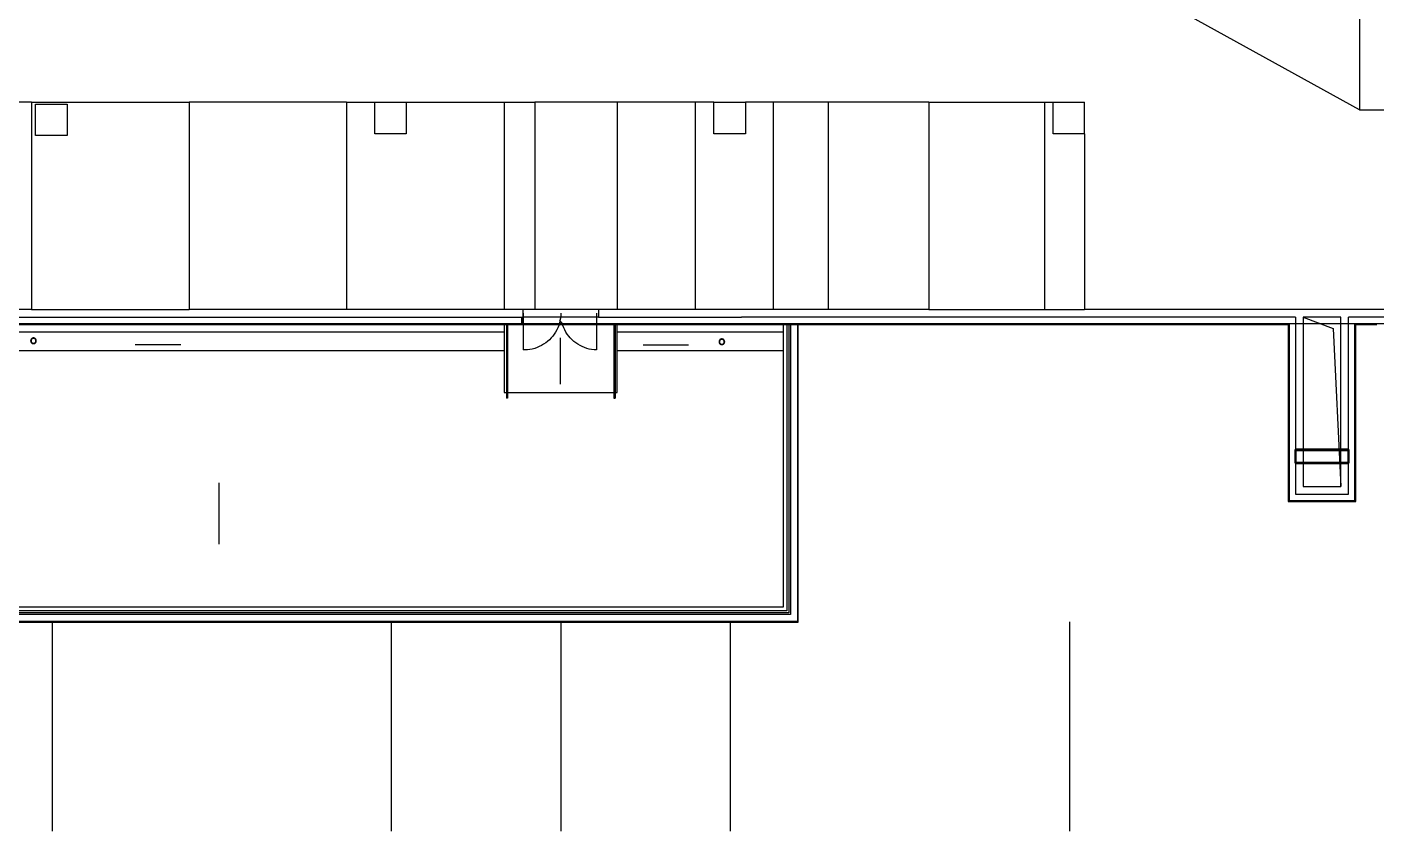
# Model space of a CAD drawing. Extents: x -81148 to 10972, y -53931 to 52487.
# Drawn here: x -42772 to -6948, y -53931 to -32587 of the extents above; entities that cross this region are included whole.
import ezdxf

# ---------------------------------------------------------------- set-up
doc = ezdxf.new("R2010")
doc.units = 0
doc.layers.get('0').update_dxf_attribs({"linetype": 'CONTINUOUS'})

msp = doc.modelspace()

# ---------------------------------------------------------------- linework, layer by layer
for p, q in [((-7408, -29199), (-7408, -34786)), ((-7408, -34786), (-12208, -32136)), ((-42652, -34586), (-46833, -34586)), ((-42652, -34586), (-38470, -34586)), ((-42652, -34586), (-42652, -40086)), ((-42543, -34636), (-41708, -34636)), ((-42543, -35471), (-42543, -34636)), ((-41708, -34636), (-41708, -35471)), ((-34289, -34586), (-38470, -34586)), ((-38470, -34586), (-38470, -40086)), ((-34289, -34586), (-33543, -34586)), ((-34289, -34586), (-34289, -40086)), ((-33543, -34586), (-32708, -34586)), ((-33543, -35421), (-33543, -34586)), ((-32708, -34586), (-30108, -34586)), ((-32708, -34586), (-32708, -35421)), ((-30108, -34586), (-30108, -40086)), ((-30108, -34586), (-29300, -34586)), ((-27108, -34586), (-29300, -34586)), ((-29300, -34586), (-29300, -40086)), ((-25041, -34586), (-27108, -34586)), ((-27108, -34586), (-27108, -40086)), ((-25041, -34586), (-25041, -40086)), ((-24543, -34586), (-25041, -34586)), ((-24543, -34586), (-23708, -34586)), ((-24543, -35421), (-24543, -34586)), ((-23708, -34586), (-23708, -35421)), ((-22975, -34586), (-23708, -34586)), ((-21508, -34586), (-22975, -34586)), ((-22975, -34586), (-22975, -40086)), ((-18841, -34586), (-21508, -34586)), ((-21508, -34586), (-21508, -40086)), ((-18841, -34586), (-15775, -34586)), ((-18841, -34586), (-18841, -40086)), ((-15775, -34586), (-15543, -34586)), ((-15775, -34586), (-15775, -40086)), ((-15543, -34586), (-14708, -34586)), ((-15543, -35421), (-15543, -34586)), ((-14708, -35421), (-14708, -34586)), ((-7408, -34786), (-6508, -34786)), ((-32708, -35421), (-33543, -35421)), ((-23708, -35421), (-24543, -35421)), ((-14708, -35421), (-15543, -35421)), ((-14708, -35421), (-14708, -40086)), ((-41708, -35471), (-42543, -35471)), ((-42652, -40086), (-46833, -40086)), ((-42652, -40086), (-38470, -40086)), ((-34289, -40086), (-38470, -40086)), ((-30108, -40086), (-34289, -40086)), ((-29300, -40086), (-30108, -40086)), ((-29608, -40286), (-29608, -40086)), ((-27108, -40086), (-29300, -40086)), ((-27608, -40086), (-27608, -40286)), ((-25041, -40086), (-27108, -40086)), ((-22975, -40086), (-25041, -40086)), ((-21508, -40086), (-22975, -40086)), ((-18841, -40086), (-21508, -40086)), ((-18841, -40086), (-15775, -40086)), ((-15775, -40086), (-14708, -40086)), ((4292, -40086), (-14708, -40086)), ((-51678, -40456), (-29638, -40456)), ((-51508, -40286), (-29638, -40286)), ((-29638, -40456), (-29638, -40286)), ((-29638, -40286), (-29608, -40286)), ((-29638, -40456), (-11427, -40456)), ((-29608, -40186), (-29608, -41161)), ((-29608, -40486), (-29608, -40286)), ((-27608, -40286), (-29608, -40286)), ((-28643, -40445), (-28662, -40508)), ((-28628, -40382), (-28643, -40445)), ((-28617, -40317), (-28628, -40382)), ((-28573, -40445), (-28628, -40382)), ((-28610, -40252), (-28617, -40317)), ((-28608, -40186), (-28610, -40252)), ((-28553, -40508), (-28573, -40445)), ((-27658, -40186), (-27658, -41161)), ((-27608, -40286), (-23808, -40286)), ((-9108, -40286), (-23808, -40286)), ((10972, -40469), (-22325, -40469)), ((-22325, -40469), (-22325, -48369)), ((-11427, -40456), (-9437, -40456)), ((-9437, -40456), (-9278, -40456)), ((-9278, -40456), (-9278, -45156)), ((-9108, -40286), (-9108, -43794)), ((-8908, -40286), (-8112, -40590)), ((-8908, -40286), (-8908, -44786)), ((-7908, -40286), (-8908, -40286)), ((-7908, -44786), (-7908, -40286)), ((-1408, -40286), (-7708, -40286)), ((-7708, -43794), (-7708, -40286)), ((-7538, -45156), (-7538, -40456)), ((-7538, -40456), (-6953, -40456)), ((-51658, -40486), (-30108, -40486)), ((-30108, -40686), (-51108, -40686)), ((-30108, -40486), (-30108, -40686)), ((-30108, -40486), (-30048, -40486)), ((-30108, -40686), (-30108, -41186)), ((-30048, -40486), (-30048, -42442)), ((-30048, -40486), (-30018, -40486)), ((-30018, -40486), (-30018, -42442)), ((-30018, -40486), (-29608, -40486)), ((-29608, -40486), (-27198, -40486)), ((-28820, -40793), (-28862, -40843)), ((-28781, -40741), (-28820, -40793)), ((-28745, -40686), (-28781, -40741)), ((-28714, -40628), (-28745, -40686)), ((-28686, -40569), (-28714, -40628)), ((-28662, -40508), (-28686, -40569)), ((-28530, -40569), (-28553, -40508)), ((-28502, -40628), (-28530, -40569)), ((-28470, -40686), (-28502, -40628)), ((-28435, -40741), (-28470, -40686)), ((-28396, -40793), (-28435, -40741)), ((-28354, -40843), (-28396, -40793)), ((-27198, -40486), (-27198, -42442)), ((-27198, -40486), (-27168, -40486)), ((-27168, -40486), (-27168, -42442)), ((-27168, -40486), (-27108, -40486)), ((-27108, -40686), (-27108, -40486)), ((-27108, -40486), (-22708, -40486)), ((-22708, -40686), (-27108, -40686)), ((-27108, -41186), (-27108, -40686)), ((-22708, -40486), (-22708, -40686)), ((-22708, -40486), (-22608, -40486)), ((-22708, -40686), (-22708, -41186)), ((-22608, -40486), (-22608, -48086)), ((-22608, -40486), (-22558, -40486)), ((-22558, -40486), (-22558, -48136)), ((-22558, -40486), (-22508, -40486)), ((-22508, -40486), (-22508, -48186)), ((-22508, -40486), (-22308, -40486)), ((-22308, -48386), (-22308, -40486)), ((-22308, -40486), (-11427, -40486)), ((-11427, -40486), (-9437, -40486)), ((-9437, -40486), (-9308, -40486)), ((-9308, -40486), (-9308, -45186)), ((-8112, -40590), (-7908, -44786)), ((-7508, -45186), (-7508, -40486)), ((-7508, -40486), (-6953, -40486)), ((-30108, -41186), (-51108, -41186)), ((-42674, -40907), (-42675, -40912)), ((-42675, -40912), (-42675, -40917)), ((-42675, -40917), (-42675, -40922)), ((-42675, -40922), (-42674, -40927)), ((-42673, -40903), (-42674, -40907)), ((-42674, -40927), (-42673, -40932)), ((-42672, -40898), (-42673, -40903)), ((-42673, -40932), (-42672, -40937)), ((-42671, -40893), (-42672, -40898)), ((-42672, -40937), (-42671, -40941)), ((-42669, -40889), (-42671, -40893)), ((-42671, -40941), (-42669, -40946)), ((-42667, -40884), (-42669, -40889)), ((-42669, -40946), (-42667, -40950)), ((-42665, -40880), (-42667, -40884)), ((-42667, -40950), (-42665, -40955)), ((-42662, -40876), (-42665, -40880)), ((-42664, -40909), (-42665, -40913)), ((-42665, -40913), (-42665, -40917)), ((-42665, -40917), (-42665, -40921)), ((-42665, -40921), (-42664, -40926)), ((-42665, -40955), (-42662, -40959)), ((-42663, -40905), (-42664, -40909)), ((-42664, -40926), (-42663, -40930)), ((-42661, -40896), (-42663, -40900)), ((-42663, -40900), (-42663, -40905)), ((-42663, -40930), (-42663, -40934)), ((-42663, -40934), (-42661, -40938)), ((-42659, -40872), (-42662, -40876)), ((-42662, -40959), (-42659, -40963)), ((-42660, -40892), (-42661, -40896)), ((-42661, -40938), (-42660, -40942)), ((-42658, -40888), (-42660, -40892)), ((-42660, -40942), (-42658, -40946)), ((-42656, -40868), (-42659, -40872)), ((-42659, -40963), (-42656, -40967)), ((-42656, -40885), (-42658, -40888)), ((-42658, -40946), (-42656, -40950)), ((-42653, -40864), (-42656, -40868)), ((-42654, -40881), (-42656, -40885)), ((-42656, -40950), (-42654, -40953)), ((-42656, -40967), (-42653, -40970)), ((-42651, -40878), (-42654, -40881)), ((-42654, -40953), (-42651, -40957)), ((-42649, -40861), (-42653, -40864)), ((-42653, -40970), (-42649, -40974)), ((-42649, -40874), (-42651, -40878)), ((-42651, -40957), (-42649, -40960)), ((-42645, -40858), (-42649, -40861)), ((-42646, -40871), (-42649, -40874)), ((-42649, -40960), (-42646, -40963)), ((-42649, -40974), (-42645, -40977)), ((-42643, -40868), (-42646, -40871)), ((-42646, -40963), (-42643, -40966)), ((-42641, -40855), (-42645, -40858)), ((-42645, -40977), (-42641, -40980)), ((-42639, -40866), (-42643, -40868)), ((-42643, -40966), (-42639, -40969)), ((-42637, -40852), (-42641, -40855)), ((-42641, -40980), (-42637, -40982)), ((-42636, -40863), (-42639, -40866)), ((-42639, -40969), (-42636, -40971)), ((-42633, -40850), (-42637, -40852)), ((-42637, -40982), (-42633, -40985)), ((-42632, -40861), (-42636, -40863)), ((-42636, -40971), (-42632, -40974)), ((-42628, -40848), (-42633, -40850)), ((-42633, -40985), (-42628, -40987)), ((-42628, -40859), (-42632, -40861)), ((-42632, -40974), (-42628, -40976)), ((-42624, -40846), (-42628, -40848)), ((-42625, -40857), (-42628, -40859)), ((-42628, -40976), (-42625, -40977)), ((-42628, -40987), (-42624, -40988)), ((-42621, -40856), (-42625, -40857)), ((-42625, -40977), (-42621, -40979)), ((-42619, -40845), (-42624, -40846)), ((-42624, -40988), (-42619, -40990)), ((-42617, -40854), (-42621, -40856)), ((-42621, -40979), (-42617, -40980)), ((-42614, -40844), (-42619, -40845)), ((-42619, -40990), (-42614, -40991)), ((-42612, -40853), (-42617, -40854)), ((-42617, -40980), (-42612, -40981)), ((-42610, -40843), (-42614, -40844)), ((-42614, -40991), (-42610, -40992)), ((-42608, -40853), (-42612, -40853)), ((-42612, -40981), (-42608, -40982)), ((-42605, -40842), (-42610, -40843)), ((-42610, -40992), (-42605, -40992)), ((-42604, -40852), (-42608, -40853)), ((-42608, -40982), (-42604, -40982)), ((-42600, -40842), (-42605, -40842)), ((-42605, -40992), (-42600, -40992)), ((-42600, -40852), (-42604, -40852)), ((-42604, -40982), (-42600, -40982)), ((-42595, -40842), (-42600, -40842)), ((-42595, -40852), (-42600, -40852)), ((-42600, -40982), (-42595, -40982)), ((-42600, -40992), (-42595, -40992)), ((-42590, -40843), (-42595, -40842)), ((-42591, -40853), (-42595, -40852)), ((-42595, -40982), (-42591, -40982)), ((-42595, -40992), (-42590, -40992)), ((-42587, -40853), (-42591, -40853)), ((-42591, -40982), (-42587, -40981)), ((-42585, -40844), (-42590, -40843)), ((-42590, -40992), (-42585, -40991)), ((-42583, -40854), (-42587, -40853)), ((-42587, -40981), (-42583, -40980)), ((-42580, -40845), (-42585, -40844)), ((-42585, -40991), (-42580, -40990)), ((-42579, -40856), (-42583, -40854)), ((-42583, -40980), (-42579, -40979)), ((-42576, -40846), (-42580, -40845)), ((-42580, -40990), (-42576, -40988)), ((-42575, -40857), (-42579, -40856)), ((-42579, -40979), (-42575, -40977)), ((-42571, -40848), (-42576, -40846)), ((-42576, -40988), (-42571, -40987)), ((-42571, -40859), (-42575, -40857)), ((-42575, -40977), (-42571, -40976)), ((-42567, -40850), (-42571, -40848)), ((-42567, -40861), (-42571, -40859)), ((-42571, -40976), (-42567, -40974)), ((-42571, -40987), (-42567, -40985)), ((-42562, -40852), (-42567, -40850)), ((-42564, -40863), (-42567, -40861)), ((-42567, -40974), (-42564, -40971)), ((-42567, -40985), (-42562, -40982)), ((-42560, -40866), (-42564, -40863)), ((-42564, -40971), (-42560, -40969)), ((-42558, -40855), (-42562, -40852)), ((-42562, -40982), (-42558, -40980)), ((-42557, -40868), (-42560, -40866)), ((-42560, -40969), (-42557, -40966)), ((-42554, -40858), (-42558, -40855)), ((-42558, -40980), (-42554, -40977)), ((-42554, -40871), (-42557, -40868)), ((-42557, -40966), (-42554, -40963)), ((-42550, -40861), (-42554, -40858)), ((-42551, -40874), (-42554, -40871)), ((-42554, -40963), (-42551, -40960)), ((-42554, -40977), (-42550, -40974)), ((-42548, -40878), (-42551, -40874)), ((-42551, -40960), (-42548, -40957)), ((-42547, -40864), (-42550, -40861)), ((-42550, -40974), (-42547, -40970)), ((-42546, -40881), (-42548, -40878)), ((-42548, -40957), (-42546, -40953)), ((-42543, -40868), (-42547, -40864)), ((-42547, -40970), (-42543, -40967)), ((-42543, -40885), (-42546, -40881)), ((-42546, -40953), (-42543, -40950)), ((-42540, -40872), (-42543, -40868)), ((-42541, -40888), (-42543, -40885)), ((-42543, -40950), (-42541, -40946)), ((-42543, -40967), (-42540, -40963)), ((-42540, -40892), (-42541, -40888)), ((-42541, -40946), (-42540, -40942)), ((-42537, -40876), (-42540, -40872)), ((-42538, -40896), (-42540, -40892)), ((-42540, -40942), (-42538, -40938)), ((-42540, -40963), (-42537, -40959)), ((-42537, -40900), (-42538, -40896)), ((-42538, -40938), (-42537, -40934)), ((-42535, -40880), (-42537, -40876)), ((-42536, -40905), (-42537, -40900)), ((-42537, -40934), (-42536, -40930)), ((-42537, -40959), (-42535, -40955)), ((-42535, -40909), (-42536, -40905)), ((-42536, -40930), (-42535, -40926)), ((-42532, -40884), (-42535, -40880)), ((-42535, -40913), (-42535, -40909)), ((-42535, -40917), (-42535, -40913)), ((-42535, -40921), (-42535, -40917)), ((-42535, -40926), (-42535, -40921)), ((-42535, -40955), (-42532, -40950)), ((-42530, -40889), (-42532, -40884)), ((-42532, -40950), (-42530, -40946)), ((-42529, -40893), (-42530, -40889)), ((-42530, -40946), (-42529, -40941)), ((-42527, -40898), (-42529, -40893)), ((-42529, -40941), (-42527, -40937)), ((-42526, -40903), (-42527, -40898)), ((-42527, -40937), (-42526, -40932)), ((-42525, -40907), (-42526, -40903)), ((-42526, -40932), (-42525, -40927)), ((-42525, -40912), (-42525, -40907)), ((-42525, -40917), (-42525, -40912)), ((-42525, -40922), (-42525, -40917)), ((-42525, -40927), (-42525, -40922)), ((-39450, -41021), (-39900, -41021)), ((-38690, -41021), (-39450, -41021)), ((-30108, -41186), (-30108, -42286)), ((-29493, -41157), (-29608, -41161)), ((-29428, -41149), (-29493, -41157)), ((-29363, -41136), (-29428, -41149)), ((-29300, -41120), (-29363, -41136)), ((-29238, -41098), (-29300, -41120)), ((-29178, -41073), (-29238, -41098)), ((-29119, -41044), (-29178, -41073)), ((-29062, -41011), (-29119, -41044)), ((-29008, -40974), (-29062, -41011)), ((-28957, -40934), (-29008, -40974)), ((-28908, -40890), (-28957, -40934)), ((-28862, -40843), (-28908, -40890)), ((-28621, -40842), (-28621, -41618)), ((-28308, -40890), (-28354, -40843)), ((-28259, -40934), (-28308, -40890)), ((-28208, -40974), (-28259, -40934)), ((-28153, -41011), (-28208, -40974)), ((-28097, -41044), (-28153, -41011)), ((-28038, -41073), (-28097, -41044)), ((-27978, -41098), (-28038, -41073)), ((-27916, -41120), (-27978, -41098)), ((-27853, -41136), (-27916, -41120)), ((-27788, -41149), (-27853, -41136)), ((-27723, -41157), (-27788, -41149)), ((-27658, -41161), (-27723, -41157)), ((-27108, -42286), (-27108, -41186)), ((-22708, -41186), (-27108, -41186)), ((-26425, -41021), (-25665, -41021)), ((-25665, -41021), (-25215, -41021)), ((-24407, -40934), (-24408, -40939)), ((-24408, -40939), (-24408, -40944)), ((-24408, -40944), (-24408, -40949)), ((-24408, -40949), (-24407, -40954)), ((-24406, -40929), (-24407, -40934)), ((-24407, -40954), (-24406, -40958)), ((-24405, -40924), (-24406, -40929)), ((-24406, -40958), (-24405, -40963)), ((-24404, -40920), (-24405, -40924)), ((-24405, -40963), (-24404, -40968)), ((-24402, -40915), (-24404, -40920)), ((-24404, -40968), (-24402, -40972)), ((-24400, -40911), (-24402, -40915)), ((-24402, -40972), (-24400, -40977)), ((-24398, -40906), (-24400, -40911)), ((-24400, -40977), (-24398, -40981)), ((-24395, -40902), (-24398, -40906)), ((-24397, -40935), (-24398, -40939)), ((-24398, -40939), (-24398, -40944)), ((-24398, -40944), (-24398, -40948)), ((-24398, -40948), (-24397, -40952)), ((-24398, -40981), (-24395, -40985)), ((-24396, -40927), (-24397, -40931)), ((-24397, -40931), (-24397, -40935)), ((-24397, -40952), (-24397, -40956)), ((-24397, -40956), (-24396, -40961)), ((-24394, -40923), (-24396, -40927)), ((-24396, -40961), (-24394, -40965)), ((-24392, -40898), (-24395, -40902)), ((-24395, -40985), (-24392, -40989)), ((-24393, -40919), (-24394, -40923)), ((-24394, -40965), (-24393, -40969)), ((-24391, -40915), (-24393, -40919)), ((-24393, -40969), (-24391, -40972)), ((-24389, -40894), (-24392, -40898)), ((-24392, -40989), (-24389, -40993)), ((-24389, -40911), (-24391, -40915)), ((-24391, -40972), (-24389, -40976)), ((-24386, -40891), (-24389, -40894)), ((-24387, -40908), (-24389, -40911)), ((-24389, -40976), (-24387, -40980)), ((-24389, -40993), (-24386, -40997)), ((-24384, -40904), (-24387, -40908)), ((-24387, -40980), (-24384, -40983)), ((-24382, -40887), (-24386, -40891)), ((-24386, -40997), (-24382, -41000)), ((-24382, -40901), (-24384, -40904)), ((-24384, -40983), (-24382, -40987)), ((-24379, -40884), (-24382, -40887)), ((-24379, -40898), (-24382, -40901)), ((-24382, -40987), (-24379, -40990)), ((-24382, -41000), (-24379, -41003)), ((-24375, -40881), (-24379, -40884)), ((-24376, -40895), (-24379, -40898)), ((-24379, -40990), (-24376, -40993)), ((-24379, -41003), (-24375, -41006)), ((-24372, -40892), (-24376, -40895)), ((-24376, -40993), (-24372, -40995)), ((-24370, -40879), (-24375, -40881)), ((-24375, -41006), (-24370, -41009)), ((-24369, -40890), (-24372, -40892)), ((-24372, -40995), (-24369, -40998)), ((-24366, -40876), (-24370, -40879)), ((-24370, -41009), (-24366, -41011)), ((-24365, -40887), (-24369, -40890)), ((-24369, -40998), (-24365, -41000)), ((-24362, -40874), (-24366, -40876)), ((-24366, -41011), (-24362, -41013)), ((-24362, -40885), (-24365, -40887)), ((-24365, -41000), (-24362, -41002)), ((-24357, -40873), (-24362, -40874)), ((-24358, -40884), (-24362, -40885)), ((-24362, -41002), (-24358, -41004)), ((-24362, -41013), (-24357, -41015)), ((-24354, -40882), (-24358, -40884)), ((-24358, -41004), (-24354, -41005)), ((-24352, -40871), (-24357, -40873)), ((-24357, -41015), (-24352, -41016)), ((-24350, -40881), (-24354, -40882)), ((-24354, -41005), (-24350, -41007)), ((-24348, -40870), (-24352, -40871)), ((-24352, -41016), (-24348, -41017)), ((-24346, -40880), (-24350, -40881)), ((-24350, -41007), (-24346, -41007)), ((-24343, -40869), (-24348, -40870)), ((-24348, -41017), (-24343, -41018)), ((-24341, -40879), (-24346, -40880)), ((-24346, -41007), (-24341, -41008)), ((-24338, -40869), (-24343, -40869)), ((-24343, -41018), (-24338, -41019)), ((-24337, -40879), (-24341, -40879)), ((-24341, -41008), (-24337, -41009)), ((-24333, -40869), (-24338, -40869)), ((-24338, -41019), (-24333, -41019)), ((-24333, -40879), (-24337, -40879)), ((-24337, -41009), (-24333, -41009)), ((-24328, -40869), (-24333, -40869)), ((-24329, -40879), (-24333, -40879)), ((-24333, -41009), (-24329, -41009)), ((-24333, -41019), (-24328, -41019)), ((-24324, -40879), (-24329, -40879)), ((-24329, -41009), (-24324, -41008)), ((-24323, -40869), (-24328, -40869)), ((-24328, -41019), (-24323, -41018)), ((-24320, -40880), (-24324, -40879)), ((-24324, -41008), (-24320, -41007)), ((-24318, -40870), (-24323, -40869)), ((-24323, -41018), (-24318, -41017)), ((-24316, -40881), (-24320, -40880)), ((-24320, -41007), (-24316, -41007)), ((-24314, -40871), (-24318, -40870)), ((-24318, -41017), (-24314, -41016)), ((-24312, -40882), (-24316, -40881)), ((-24316, -41007), (-24312, -41005)), ((-24309, -40873), (-24314, -40871)), ((-24314, -41016), (-24309, -41015)), ((-24308, -40884), (-24312, -40882)), ((-24312, -41005), (-24308, -41004)), ((-24304, -40874), (-24309, -40873)), ((-24309, -41015), (-24304, -41013)), ((-24304, -40885), (-24308, -40884)), ((-24308, -41004), (-24304, -41002)), ((-24300, -40876), (-24304, -40874)), ((-24300, -40887), (-24304, -40885)), ((-24304, -41002), (-24300, -41000)), ((-24304, -41013), (-24300, -41011)), ((-24295, -40879), (-24300, -40876)), ((-24297, -40890), (-24300, -40887)), ((-24300, -41000), (-24297, -40998)), ((-24300, -41011), (-24295, -41009)), ((-24293, -40892), (-24297, -40890)), ((-24297, -40998), (-24293, -40995)), ((-24291, -40881), (-24295, -40879)), ((-24295, -41009), (-24291, -41006)), ((-24290, -40895), (-24293, -40892)), ((-24293, -40995), (-24290, -40993)), ((-24287, -40884), (-24291, -40881)), ((-24291, -41006), (-24287, -41003)), ((-24287, -40898), (-24290, -40895)), ((-24290, -40993), (-24287, -40990)), ((-24283, -40887), (-24287, -40884)), ((-24284, -40901), (-24287, -40898)), ((-24287, -40990), (-24284, -40987)), ((-24287, -41003), (-24283, -41000)), ((-24281, -40904), (-24284, -40901)), ((-24284, -40987), (-24281, -40983)), ((-24280, -40891), (-24283, -40887)), ((-24283, -41000), (-24280, -40997)), ((-24279, -40908), (-24281, -40904)), ((-24281, -40983), (-24279, -40980)), ((-24277, -40894), (-24280, -40891)), ((-24280, -40997), (-24277, -40993)), ((-24277, -40911), (-24279, -40908)), ((-24279, -40980), (-24277, -40976)), ((-24273, -40898), (-24277, -40894)), ((-24275, -40915), (-24277, -40911)), ((-24277, -40976), (-24275, -40972)), ((-24277, -40993), (-24273, -40989)), ((-24273, -40919), (-24275, -40915)), ((-24275, -40972), (-24273, -40969)), ((-24271, -40902), (-24273, -40898)), ((-24271, -40923), (-24273, -40919)), ((-24273, -40969), (-24271, -40965)), ((-24273, -40989), (-24271, -40985)), ((-24268, -40906), (-24271, -40902)), ((-24270, -40927), (-24271, -40923)), ((-24271, -40965), (-24270, -40961)), ((-24271, -40985), (-24268, -40981)), ((-24269, -40931), (-24270, -40927)), ((-24270, -40961), (-24269, -40956)), ((-24268, -40935), (-24269, -40931)), ((-24269, -40956), (-24268, -40952)), ((-24266, -40911), (-24268, -40906)), ((-24268, -40939), (-24268, -40935)), ((-24268, -40944), (-24268, -40939)), ((-24268, -40948), (-24268, -40944)), ((-24268, -40952), (-24268, -40948)), ((-24268, -40981), (-24266, -40977)), ((-24264, -40915), (-24266, -40911)), ((-24266, -40977), (-24264, -40972)), ((-24262, -40920), (-24264, -40915)), ((-24264, -40972), (-24262, -40968)), ((-24260, -40924), (-24262, -40920)), ((-24262, -40968), (-24260, -40963)), ((-24259, -40929), (-24260, -40924)), ((-24260, -40963), (-24259, -40958)), ((-24259, -40934), (-24259, -40929)), ((-24258, -40939), (-24259, -40934)), ((-24259, -40954), (-24258, -40949)), ((-24259, -40958), (-24259, -40954)), ((-24258, -40944), (-24258, -40939)), ((-24258, -40949), (-24258, -40944)), ((-22708, -41186), (-22708, -47986)), ((-28621, -41618), (-28621, -42068)), ((-30108, -42286), (-27108, -42286)), ((-30018, -42442), (-30048, -42442)), ((-27198, -42442), (-27168, -42442)), ((-9125, -43811), (-9125, -44161)), ((-9108, -43811), (-9125, -43811)), ((-7708, -43794), (-9108, -43794)), ((-9108, -43794), (-9108, -43811)), ((-9108, -43811), (-9090, -43811)), ((-9108, -43811), (-9108, -43829)), ((-9108, -43829), (-9090, -43829)), ((-9108, -43829), (-9108, -44179)), ((-9108, -43829), (-9108, -44161)), ((-9090, -43829), (-9090, -43811)), ((-9090, -43811), (-7708, -43811)), ((-9090, -44144), (-9090, -43829)), ((-9090, -43829), (-7725, -43829)), ((-7708, -43811), (-7725, -43811)), ((-7725, -43811), (-7725, -43829)), ((-7725, -43829), (-7725, -44144)), ((-7725, -43829), (-7708, -43829)), ((-7708, -43811), (-7708, -43794)), ((-7690, -43811), (-7708, -43811)), ((-7708, -43829), (-7708, -43811)), ((-7708, -43829), (-7708, -44144)), ((-7690, -44161), (-7690, -43811)), ((-9125, -44161), (-9108, -44161)), ((-9108, -44144), (-9108, -44161)), ((-9090, -44144), (-9108, -44144)), ((-9108, -44161), (-9090, -44161)), ((-9108, -44161), (-9108, -44179)), ((-9108, -44161), (-7708, -44161)), ((-9108, -44179), (-7708, -44179)), ((-9108, -44179), (-9108, -44986)), ((-9090, -44161), (-9090, -44144)), ((-7725, -44144), (-9090, -44144)), ((-7725, -44144), (-7725, -44161)), ((-7708, -44144), (-7725, -44144)), ((-7725, -44161), (-7708, -44161)), ((-7708, -44144), (-7708, -44161)), ((-7708, -44161), (-7690, -44161)), ((-7708, -44179), (-7708, -44161)), ((-7708, -44986), (-7708, -44179)), ((-37668, -45134), (-37668, -44684)), ((-37668, -46312), (-37668, -45134)), ((-9108, -44986), (-7708, -44986)), ((-8908, -44786), (-7908, -44786)), ((-9308, -45186), (-7508, -45186)), ((-9278, -45156), (-7538, -45156)), ((-22708, -47986), (-69908, -47986)), ((-22508, -48186), (-70108, -48186)), ((-22558, -48136), (-70058, -48136)), ((-22608, -48086), (-70008, -48086)), ((-22325, -48369), (-70325, -48369)), ((-70308, -48386), (-22308, -48386)), ((-42108, -48374), (-42108, -53931)), ((-33108, -48374), (-33108, -53931)), ((-28608, -48374), (-28608, -53931)), ((-24108, -48374), (-24108, -53931)), ((-15108, -48374), (-15108, -53931))]:
    msp.add_line(p, q)

doc.saveas('drawing.dxf')
